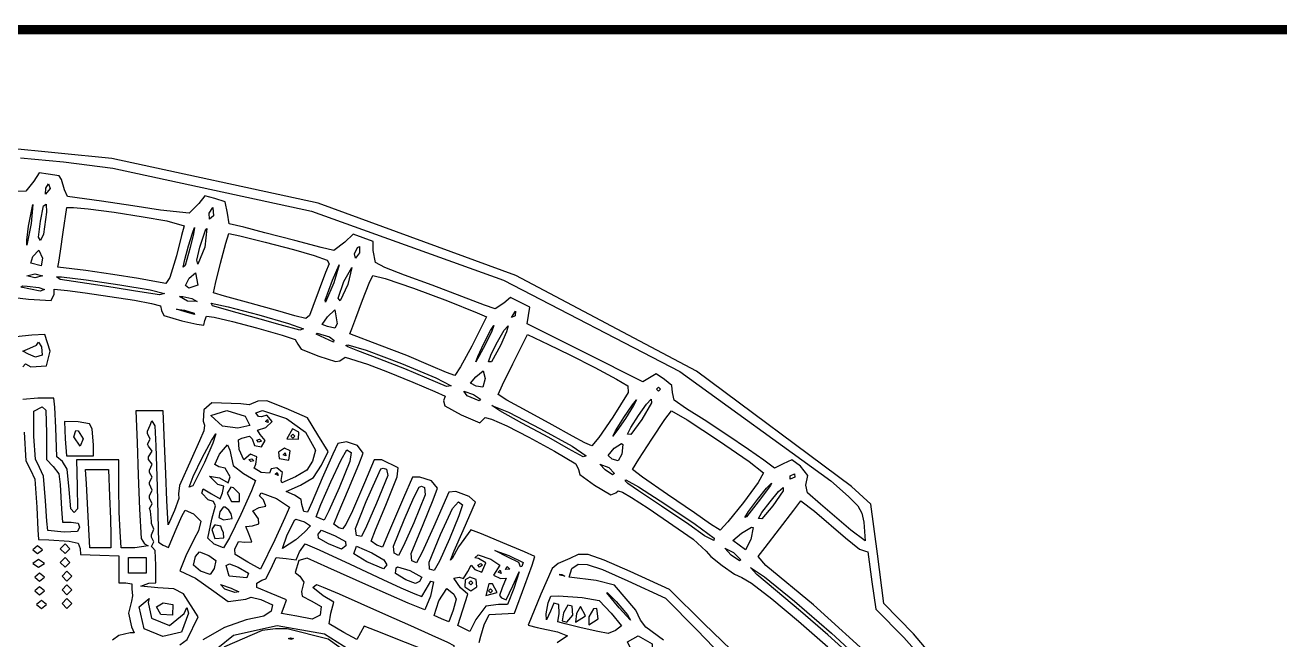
# Model space of a CAD drawing. Extents: x 0 to 7.6, y 0 to 10.9.
# Drawn here: x 1.921 to 2.99, y 6.611 to 7.135 of the extents above; entities that cross this region are included whole.
import ezdxf

# ---------------------------------------------------------------- set-up
doc = ezdxf.new("R2010")
doc.units = 0
doc.layers.get('0').update_dxf_attribs({"linetype": 'CONTINUOUS'})

msp = doc.modelspace()

# ---------------------------------------------------------------- linework, layer by layer
at = {"color": 1, "const_width": 0.007935}
msp.add_lwpolyline([(0.025662, 4.02854), (0.025662, 6.73714), (0.033583, 6.81668), (0.056478, 6.89068), (0.092665, 6.95757), (0.140679, 7.01579), (0.198893, 7.06381), (0.265787, 7.09999), (0.339789, 7.12289), (0.419325, 7.13081), (0.419325, 7.13081), (3.12793, 7.13081), (3.20747, 7.12289), (3.28142, 7.09999), (3.34831, 7.06381), (3.40657, 7.01579), (3.45454, 6.95757), (3.49078, 6.89068), (3.51367, 6.81668), (3.52165, 6.73714), (3.52165, 4.02854)], dxfattribs=at)
at = {"color": 0}
for points in [[(2.7876, 6.48665), (2.67774, 6.61632), (2.65272, 6.64219), (2.64714, 6.68446), (2.6416, 6.72678), (2.62489, 6.74164), (2.49289, 6.84), (2.33892, 6.92156), (2.17046, 6.98296), (1.99485, 7.02106), (1.90338, 7.03022)], [(1.91699, 7.02169), (1.95367, 7.01844), (1.99567, 7.01292), (2.16499, 6.97629), (2.32861, 6.91743), (2.47862, 6.83968), (2.60732, 6.74653), (2.62239, 6.73329), (2.63043, 6.72521), (2.6339, 6.71892), (2.63553, 6.71121), (2.63661, 6.69536), (2.6244, 6.70454), (2.59853, 6.72678), (2.58751, 6.73643), (2.58626, 6.74289), (2.58794, 6.75119), (2.58149, 6.75917), (2.57411, 6.76454), (2.56679, 6.76101), (2.55946, 6.75743), (2.55046, 6.76406), (2.53728, 6.77328), (2.51872, 6.78581), (2.49946, 6.79839), (2.48432, 6.808), (2.47379, 6.81526), (2.4726, 6.82172), (2.47185, 6.82781), (2.46582, 6.83279), (2.45861, 6.83757), (2.44721, 6.83083), (2.398, 6.85558), (2.34879, 6.88037), (2.34983, 6.88737), (2.35086, 6.89442), (2.33447, 6.90267), (2.32883, 6.89789), (2.32135, 6.89296), (2.31222, 6.89606), (2.29297, 6.90349), (2.26768, 6.91331), (2.24403, 6.92188), (2.22749, 6.92822), (2.2194, 6.93246), (2.21733, 6.94287), (2.21733, 6.95057), (2.20042, 6.95665), (2.19336, 6.94976), (2.18392, 6.94287), (2.17312, 6.94531), (2.15067, 6.95117), (2.12522, 6.95796), (2.10732, 6.96251), (2.09483, 6.9656), (2.09332, 6.97467), (2.09142, 6.98426), (2.08251, 6.98697), (2.07406, 6.98926), (2.06885, 6.98269), (2.06076, 6.97461), (2.03635, 6.977), (2.01264, 6.98096), (1.98583, 6.98481), (1.95688, 6.98867), (1.95449, 6.99436), (1.95188, 7.00315), (1.94988, 7.00629), (1.94049, 7.00771), (1.93283, 7.00896), (1.92828, 7.00174), (1.92144, 6.99328), (1.90289, 6.99317)], [(1.90707, 6.90343), (1.92383, 6.90132), (1.94314, 6.90017), (1.94569, 6.90554), (1.94569, 6.90994), (1.95692, 6.90875), (1.972, 6.90679), (1.99311, 6.90369), (2.01406, 6.90033), (2.02869, 6.89774), (2.03608, 6.89556), (2.037, 6.8916), (2.03901, 6.88732), (2.05436, 6.88281), (2.06722, 6.87989), (2.07314, 6.87924), (2.074, 6.88308), (2.07542, 6.88688), (2.08208, 6.8859), (2.0976, 6.88226), (2.11811, 6.8769), (2.13986, 6.87076), (2.15093, 6.86692), (2.15321, 6.86296), (2.15619, 6.85861), (2.17111, 6.85265), (2.18539, 6.84808), (2.18901, 6.84879), (2.19362, 6.85183), (2.21251, 6.84608), (2.22954, 6.83946), (2.25119, 6.83068), (2.27001, 6.82275), (2.27875, 6.81868), (2.27746, 6.81472), (2.27843, 6.81054), (2.29253, 6.80279), (2.30821, 6.79606), (2.31293, 6.8004), (2.31819, 6.79921), (2.33132, 6.79329), (2.35004, 6.78381), (2.37196, 6.77181), (2.39014, 6.7609), (2.39231, 6.75618), (2.39344, 6.75185), (2.40603, 6.74294), (2.41982, 6.73469), (2.42426, 6.73628), (2.42626, 6.7379), (2.42996, 6.73697), (2.43761, 6.73247), (2.45176, 6.72319), (2.49018, 6.69683), (2.50108, 6.68668), (2.50504, 6.68207), (2.51486, 6.67432), (2.52539, 6.6671), (2.53168, 6.66422), (2.53976, 6.65944), (2.55707, 6.646), (2.57997, 6.6269), (2.60482, 6.60503)], [(1.919, 6.84375), (1.92128, 6.84625), (1.92567, 6.84375), (1.93901, 6.84457), (1.94233, 6.85704), (1.93756, 6.87115), (1.92654, 6.87061), (1.91288, 6.86914)], [(2.30778, 6.60878), (2.30914, 6.61426), (2.3119, 6.62375), (2.31629, 6.63276), (2.32704, 6.63325), (2.33783, 6.63374), (2.34674, 6.65776), (2.35292, 6.67481), (2.35525, 6.68207), (2.34625, 6.68604), (2.32801, 6.69374), (2.30979, 6.70128), (2.30067, 6.70486), (2.29015, 6.69038), (2.28467, 6.6805), (2.28342, 6.67904), (2.28646, 6.68679), (2.29417, 6.70437), (2.30464, 6.72835), (2.29921, 6.73318), (2.28782, 6.73757), (2.2819, 6.73703), (2.26893, 6.70708), (2.25928, 6.68582), (2.2545, 6.67665), (2.25028, 6.67828), (2.24989, 6.68468), (2.25993, 6.70931), (2.26867, 6.73042), (2.27235, 6.7404), (2.26725, 6.74653), (2.25726, 6.74957), (2.25103, 6.74957), (2.24337, 6.7321), (2.23649, 6.71619), (2.23058, 6.70231), (2.22538, 6.68994), (2.22054, 6.69179), (2.21565, 6.69521), (2.21935, 6.70492), (2.22825, 6.72592), (2.23801, 6.75), (2.23872, 6.75765), (2.22493, 6.76454), (2.21821, 6.76449), (2.20996, 6.74496), (2.19982, 6.72103), (2.19428, 6.70925), (2.19119, 6.70572), (2.18826, 6.70649), (2.18403, 6.70958), (2.18767, 6.71881), (2.1965, 6.73942), (2.20529, 6.76036), (2.20899, 6.77024), (2.20421, 6.77669), (2.19482, 6.77989), (2.18744, 6.77849), (2.183, 6.76915), (2.1741, 6.74869), (2.16536, 6.72857), (2.16157, 6.71994), (2.15831, 6.72054), (2.15653, 6.72635), (2.15619, 6.73079), (2.15039, 6.73426), (2.14318, 6.73747), (2.15539, 6.743), (2.16672, 6.74935), (2.17339, 6.75999), (2.17914, 6.77149), (2.17036, 6.78581), (2.16151, 6.80013), (2.14322, 6.80817), (2.12685, 6.81472), (2.11903, 6.81435), (2.11176, 6.81119), (2.10471, 6.81222), (2.08003, 6.81293), (2.07303, 6.80701), (2.07264, 6.79747), (2.07378, 6.794), (2.07308, 6.78928), (2.0695, 6.78049), (2.06228, 6.76465), (2.05251, 6.74257), (2.05149, 6.7354), (2.05197, 6.73156), (2.04812, 6.7214), (2.04269, 6.7091), (2.04172, 6.72971), (2.04069, 6.75256), (2.03971, 6.77832), (2.03863, 6.80621), (2.01519, 6.80621), (2.01628, 6.77914), (2.01731, 6.75131), (2.01839, 6.72244), (2.01975, 6.69743), (2.02257, 6.69287), (2.02567, 6.69119), (2.01426, 6.68956), (2.00282, 6.68956), (2.00174, 6.70329), (2.00097, 6.72), (2.00071, 6.74078), (2.00065, 6.76454), (1.96457, 6.76454), (1.96533, 6.74208), (1.9655, 6.72276), (1.96278, 6.71957), (1.95979, 6.7226), (1.95844, 6.73915), (1.95682, 6.75662), (1.95258, 6.76292), (1.94775, 6.76704), (1.94706, 6.79161), (1.94618, 6.80925), (1.94536, 6.81711), (1.93164, 6.81689), (1.91894, 6.81575)], [(2.05263, 6.60678), (2.05903, 6.61149), (2.06831, 6.63058), (2.05587, 6.65033), (2.04753, 6.65468), (2.03381, 6.65528), (2.01953, 6.65696), (2.02621, 6.65929), (2.03233, 6.65978), (2.03233, 6.67469), (2.03179, 6.68707), (2.0294, 6.68972), (2.0286, 6.69069), (2.03065, 6.69456), (2.0286, 6.69862), (2.0286, 6.70053), (2.03065, 6.7054), (2.0286, 6.71029), (2.0286, 6.71224), (2.02778, 6.7206), (2.02692, 6.72288), (2.02903, 6.72694), (2.02692, 6.73193), (2.02692, 6.73389), (2.02903, 6.73872), (2.02692, 6.7436), (2.02692, 6.74556), (2.02903, 6.74957), (2.02692, 6.75358), (2.02692, 6.75553), (2.02903, 6.76069), (2.0261, 6.76465), (2.0261, 6.76693), (2.02903, 6.77175), (2.0261, 6.7761), (2.02528, 6.77789), (2.02735, 6.78196), (2.02528, 6.78694), (2.02528, 6.7889), (2.02735, 6.79389), (2.02892, 6.79779), (2.02892, 6.79779), (2.03131, 6.79335), (2.03222, 6.77626), (2.03331, 6.74154), (2.03444, 6.69433), (2.03847, 6.69174), (2.04292, 6.68978), (2.04508, 6.69467), (2.04969, 6.7054), (2.05447, 6.71636), (2.05718, 6.72163), (2.06446, 6.71843), (2.07069, 6.71208), (2.06847, 6.70394), (2.06478, 6.69706), (2.05772, 6.68261), (2.05263, 6.66976), (2.06597, 6.66351), (2.08165, 6.65261), (2.09392, 6.64367), (2.10889, 6.64567), (2.11356, 6.64757), (2.12185, 6.6454), (2.13163, 6.64106), (2.13043, 6.63553), (2.12414, 6.63124), (2.10915, 6.62815), (2.09065, 6.62164), (2.07232, 6.611)], [(1.92003, 6.78808), (1.92156, 6.76361), (1.92535, 6.75581), (1.92914, 6.7481), (1.93078, 6.72418), (1.93169, 6.70492), (1.93218, 6.69661), (1.94108, 6.69618), (1.9585, 6.69515), (1.96599, 6.69353), (1.96767, 6.68892), (1.96815, 6.68371), (1.98443, 6.68326), (2.00065, 6.68278), (2.00065, 6.65956), (2.00672, 6.65956), (2.01178, 6.6589), (2.01178, 6.65462), (2.01243, 6.64865), (2.0115, 6.6441), (2.00906, 6.63379), (2.0115, 6.62229), (2.01372, 6.61697), (2.01025, 6.61697), (2.00076, 6.6149), (1.99544, 6.61079)], [(2.64469, 6.59392), (2.59267, 6.64085), (2.55197, 6.67432), (2.54546, 6.68197), (2.55149, 6.68989), (2.56364, 6.70578), (2.57579, 6.72163), (2.58176, 6.72939), (2.58176, 6.72939), (2.59353, 6.72071), (2.61985, 6.69814), (2.63194, 6.68821), (2.63693, 6.68658), (2.63906, 6.68604), (2.63997, 6.67763), (2.64236, 6.66049), (2.64567, 6.63721), (2.66949, 6.61296), (2.74642, 6.52718)], [(2.52262, 6.6026), (2.49924, 6.62489), (2.46983, 6.65403), (2.43647, 6.66928), (2.41422, 6.6791), (2.40061, 6.68371), (2.39204, 6.68392), (2.38499, 6.68039), (2.375, 6.67622), (2.3699, 6.67182), (2.36029, 6.64996), (2.3495, 6.62369), (2.35721, 6.62175), (2.37463, 6.61783), (2.38292, 6.61447), (2.37435, 6.60867)], [(2.4649, 6.61079), (2.44976, 6.62196), (2.44515, 6.62782), (2.44119, 6.63644), (2.42296, 6.65776), (2.40744, 6.66168), (2.38444, 6.6645), (2.38672, 6.67182), (2.39214, 6.67546), (2.39985, 6.6754), (2.41292, 6.67096), (2.4344, 6.66146), (2.46664, 6.64669), (2.49322, 6.61957), (2.50781, 6.60454)]]:
    msp.add_lwpolyline(points, dxfattribs=at)
for points in [[(1.94086, 6.99957), (1.94233, 6.9955), (1.93836, 6.99089), (1.93847, 6.99599), (1.94086, 6.99957)], [(1.93875, 6.98221), (1.93913, 6.97553), (1.93642, 6.95665), (1.93403, 6.95139), (1.93235, 6.95415), (1.93403, 6.96789), (1.93653, 6.9809), (1.93875, 6.98221)], [(1.92746, 6.98193), (1.926, 6.96582), (1.92242, 6.94743), (1.92231, 6.95161), (1.92383, 6.96354), (1.92746, 6.98193)], [(1.95637, 6.97954), (1.96212, 6.97954), (1.97461, 6.97835), (1.99685, 6.97532), (2.02149, 6.97157), (2.0415, 6.9681), (2.05632, 6.96365), (2.05425, 6.95557), (2.04975, 6.93832), (2.04422, 6.91965), (2.04081, 6.91476), (2.03282, 6.91607), (2.01736, 6.91883), (1.99556, 6.92242), (1.9726, 6.92562), (1.94874, 6.92865), (1.94954, 6.93283), (1.95096, 6.94211), (1.95335, 6.95833), (1.95637, 6.97954)], [(2.08083, 6.97954), (2.08132, 6.97222), (2.07807, 6.96957), (2.07758, 6.97456), (2.08083, 6.97954)], [(2.06521, 6.96224), (2.0644, 6.95697), (2.06158, 6.94521), (2.05713, 6.93012), (2.05567, 6.92854), (2.05701, 6.93511), (2.06017, 6.94672), (2.06342, 6.95763), (2.06521, 6.96224)], [(2.07563, 6.96153), (2.07394, 6.94547), (2.06803, 6.93121), (2.06722, 6.9344), (2.06982, 6.94558), (2.07471, 6.96083), (2.07563, 6.96153)], [(2.09446, 6.95719), (2.10389, 6.95518), (2.12528, 6.94982), (2.14942, 6.94353), (2.16704, 6.93858), (2.17811, 6.93463), (2.17985, 6.93153), (2.17686, 6.92393), (2.1715, 6.90956), (2.16601, 6.89518), (2.16314, 6.88747), (2.1601, 6.88488), (2.15067, 6.88721), (2.13633, 6.89133), (2.11253, 6.89789), (2.09065, 6.90397), (2.08128, 6.90674), (2.08296, 6.91476), (2.08735, 6.93192), (2.09196, 6.94911), (2.09446, 6.95719)], [(1.93251, 6.94293), (1.93565, 6.93619), (1.9344, 6.92979), (1.92567, 6.93192), (1.92751, 6.93767), (1.93251, 6.94293)], [(2.20568, 6.94629), (2.20572, 6.94065), (2.20225, 6.93631), (2.20161, 6.94), (2.20415, 6.94531), (2.20568, 6.94629)], [(2.18847, 6.93067), (2.18381, 6.91521), (2.17686, 6.89871), (2.17643, 6.90039), (2.18272, 6.91753), (2.18847, 6.93067)], [(1.92904, 6.9229), (1.93565, 6.92122), (1.92904, 6.91954), (1.92231, 6.92122), (1.92904, 6.9229)], [(1.95193, 6.92036), (1.97293, 6.91792), (2.00168, 6.91357), (2.0275, 6.90913), (2.03976, 6.90608), (2.03532, 6.90494), (2.01486, 6.9081), (1.99576, 6.91135), (1.97331, 6.91461), (1.95085, 6.91803), (1.94754, 6.92031), (1.95193, 6.92036)], [(2.06597, 6.92383), (2.06793, 6.91331), (2.06028, 6.91069), (2.05751, 6.91282), (2.06065, 6.91911), (2.06597, 6.92383)], [(2.19922, 6.92839), (2.19586, 6.91374), (2.18918, 6.8999), (2.18767, 6.90218), (2.19254, 6.91624), (2.19922, 6.92839)], [(2.21712, 6.9216), (2.22775, 6.919), (2.25185, 6.91075), (2.28082, 6.90001), (2.3061, 6.88975), (2.31407, 6.88628), (2.30154, 6.86128), (2.29199, 6.84364), (2.28689, 6.83637), (2.28, 6.83886), (2.2665, 6.84461), (2.2461, 6.85319), (2.22287, 6.86219), (2.1976, 6.87164), (2.19928, 6.87603), (2.20264, 6.88499), (2.20844, 6.90039), (2.21403, 6.91493), (2.21712, 6.9216)], [(1.91872, 6.91254), (1.92253, 6.91228), (1.93257, 6.91124), (1.93733, 6.90956), (1.9336, 6.90821), (1.91732, 6.91157), (1.91872, 6.91254)], [(2.05533, 6.90369), (2.06293, 6.90175), (2.06733, 6.89936), (2.05935, 6.89953), (2.05251, 6.90364), (2.05533, 6.90369)], [(2.07932, 6.89789), (2.09381, 6.89486), (2.11996, 6.88792), (2.1454, 6.88049), (2.1581, 6.87597), (2.15489, 6.87494), (2.13818, 6.87933), (2.12121, 6.88428), (2.10151, 6.88954), (2.0804, 6.89567), (2.07932, 6.89789)], [(2.04986, 6.89285), (2.05653, 6.89193), (2.06478, 6.88943), (2.06532, 6.88824), (2.05735, 6.89051), (2.04986, 6.89285)], [(2.18468, 6.89236), (2.18664, 6.88021), (2.18468, 6.87668), (2.17865, 6.87815), (2.1741, 6.87978), (2.1785, 6.88639), (2.18468, 6.89236)], [(2.33886, 6.891), (2.33849, 6.88721), (2.33518, 6.88564), (2.33886, 6.891)], [(2.32031, 6.87879), (2.31847, 6.87397), (2.31326, 6.86307), (2.30761, 6.85238), (2.30485, 6.84788), (2.30653, 6.85254), (2.31185, 6.86367), (2.31754, 6.87462), (2.32031, 6.87879)], [(2.33236, 6.87869), (2.33111, 6.87343), (2.32607, 6.86197), (2.31819, 6.84788), (2.31565, 6.84793), (2.31803, 6.85444), (2.3234, 6.86501), (2.3291, 6.87478), (2.33236, 6.87869)], [(1.93229, 6.86458), (1.93485, 6.86063), (1.93539, 6.85357), (1.92969, 6.85189), (1.92383, 6.85454), (1.919, 6.85704), (1.92486, 6.85954), (1.93067, 6.86203), (1.93229, 6.86458)], [(2.1696, 6.87224), (2.18024, 6.86936), (2.18403, 6.86626), (2.1836, 6.86469), (2.169, 6.87147), (2.1696, 6.87224)], [(2.34896, 6.8711), (2.36692, 6.86274), (2.3851, 6.85385), (2.40631, 6.84299), (2.42469, 6.83322), (2.43457, 6.82747), (2.43485, 6.82194), (2.42176, 6.80067), (2.40983, 6.78347), (2.40364, 6.77636), (2.39794, 6.77892), (2.38738, 6.78472), (2.37007, 6.79432), (2.34858, 6.80583), (2.33122, 6.81532), (2.324, 6.81999), (2.32764, 6.82824), (2.33649, 6.84619), (2.34896, 6.8711)], [(2.19586, 6.86242), (2.21153, 6.85786), (2.24164, 6.84651), (2.27083, 6.83442), (2.28401, 6.82758), (2.27994, 6.82704), (2.26318, 6.83393), (2.24451, 6.84185), (2.22319, 6.85026), (2.20449, 6.85736), (2.1959, 6.86079), (2.19413, 6.86197), (2.19586, 6.86242)], [(2.31131, 6.84017), (2.31278, 6.83382), (2.31093, 6.82628), (2.30518, 6.82725), (2.30051, 6.82975), (2.30501, 6.83507), (2.31131, 6.84017)], [(2.29482, 6.82292), (2.30285, 6.81999), (2.30903, 6.81603), (2.30772, 6.81467), (2.29742, 6.81896), (2.29482, 6.82292)], [(2.46067, 6.82622), (2.46235, 6.82454), (2.46067, 6.82292), (2.45899, 6.82454), (2.46067, 6.82622)], [(2.44189, 6.81554), (2.4394, 6.8106), (2.4324, 6.79969), (2.42503, 6.78901), (2.42156, 6.78456), (2.42399, 6.78922), (2.43099, 6.8004), (2.43836, 6.81142), (2.44189, 6.81554)], [(2.45426, 6.81619), (2.45475, 6.81299), (2.44635, 6.79893), (2.43696, 6.78603), (2.43403, 6.78624), (2.4369, 6.79199), (2.44347, 6.80214), (2.45036, 6.8119), (2.45426, 6.81619)], [(1.93528, 6.80951), (1.93853, 6.80669), (1.93901, 6.78711), (1.93901, 6.76465), (1.94482, 6.75885), (1.94971, 6.75244), (1.95068, 6.74338), (1.95176, 6.7225), (1.95281, 6.71121), (1.96007, 6.71121), (1.96614, 6.71061), (1.96733, 6.70703), (1.9656, 6.70344), (1.9541, 6.7029), (1.94015, 6.70415), (1.93929, 6.71213), (1.93826, 6.72954), (1.93664, 6.7506), (1.93321, 6.75792), (1.92974, 6.76503), (1.92817, 6.78435), (1.92817, 6.80588), (1.93528, 6.80951)], [(2.09261, 6.80647), (2.1084, 6.80171), (2.11225, 6.79362), (2.10215, 6.79139), (2.08903, 6.79308), (2.079, 6.80219), (2.09261, 6.80647)], [(2.1231, 6.80653), (2.14356, 6.79958), (2.15972, 6.78797), (2.16835, 6.77257), (2.16585, 6.76324), (2.16081, 6.75564), (2.15132, 6.74983), (2.13949, 6.74479), (2.13894, 6.74696), (2.14031, 6.75364), (2.13525, 6.7576), (2.13064, 6.75672), (2.12924, 6.75315), (2.12213, 6.75379), (2.11615, 6.75732), (2.11751, 6.76085), (2.11833, 6.76714), (2.11285, 6.76926), (2.10732, 6.76454), (2.10314, 6.77333), (2.10265, 6.78153), (2.10558, 6.78288), (2.11219, 6.7845), (2.11447, 6.78228), (2.11626, 6.77653), (2.12235, 6.77539), (2.12549, 6.78087), (2.12115, 6.78614), (2.11892, 6.78965), (2.12603, 6.79204), (2.13151, 6.79704), (2.12696, 6.80257), (2.12235, 6.80111), (2.11985, 6.80122), (2.11735, 6.80458), (2.1231, 6.80653)], [(2.31868, 6.81082), (2.33263, 6.80501), (2.36008, 6.79085), (2.38687, 6.77599), (2.39899, 6.76779), (2.39649, 6.76699), (2.384, 6.77393), (2.36708, 6.78342), (2.34407, 6.79574), (2.32525, 6.80615), (2.31868, 6.81082)], [(2.47151, 6.80621), (2.48503, 6.79844), (2.51161, 6.78103), (2.53782, 6.76303), (2.55012, 6.75347), (2.54542, 6.74511), (2.53293, 6.72797), (2.51969, 6.71149), (2.51324, 6.70458), (2.50483, 6.70975), (2.49126, 6.71929), (2.46815, 6.73497), (2.44706, 6.74957), (2.43853, 6.75635), (2.44385, 6.76514), (2.45492, 6.78217), (2.4661, 6.79878), (2.47151, 6.80621)], [(1.95443, 6.79719), (1.95497, 6.78222), (1.95611, 6.7679), (1.979, 6.7679), (1.979, 6.77686), (1.97803, 6.79081), (1.97558, 6.79525), (1.96604, 6.79676), (1.95443, 6.79719)], [(2.12739, 6.79872), (2.1281, 6.79611), (2.12565, 6.79715), (2.12739, 6.79872)], [(2.14865, 6.7909), (2.14387, 6.78222), (2.15392, 6.78196), (2.15403, 6.78803), (2.14865, 6.7909)], [(1.96414, 6.78933), (1.9661, 6.78928), (1.97038, 6.78244), (1.96772, 6.77621), (1.96235, 6.78413), (1.96414, 6.78933)], [(2.0835, 6.78668), (2.08094, 6.7786), (2.07378, 6.76204), (2.06364, 6.74219), (2.06065, 6.74126), (2.06407, 6.75017), (2.07178, 6.76606), (2.07958, 6.78093), (2.0835, 6.78668)], [(2.12061, 6.78201), (2.12235, 6.78028), (2.11974, 6.77957), (2.11817, 6.78125), (2.12061, 6.78201)], [(2.14899, 6.78624), (2.15067, 6.78456), (2.14899, 6.78288), (2.14735, 6.78456), (2.14899, 6.78624)], [(2.09332, 6.77729), (2.09526, 6.77279), (2.09804, 6.7596), (2.10699, 6.75271), (2.11719, 6.74681), (2.11376, 6.73812), (2.10465, 6.71793), (2.09489, 6.69792), (2.08985, 6.68961), (2.08192, 6.6926), (2.07661, 6.69764), (2.07986, 6.71397), (2.08306, 6.72526), (2.08143, 6.72894), (2.07676, 6.73031), (2.07146, 6.73611), (2.0726, 6.73969), (2.07981, 6.73551), (2.08697, 6.73128), (2.08903, 6.73633), (2.09006, 6.74203), (2.08496, 6.74333), (2.07801, 6.75054), (2.08643, 6.74903), (2.09381, 6.7449), (2.0956, 6.75006), (2.09142, 6.75722), (2.08604, 6.75851), (2.08247, 6.76047), (2.08653, 6.76932), (2.09332, 6.77729)], [(2.14176, 6.77425), (2.13678, 6.77094), (2.13721, 6.76551), (2.14556, 6.76417), (2.14675, 6.77203), (2.14176, 6.77425)], [(2.14236, 6.7704), (2.14312, 6.76779), (2.14068, 6.76882), (2.14236, 6.7704)], [(2.19504, 6.77289), (2.19878, 6.77067), (2.19754, 6.76297), (2.18853, 6.74067), (2.17974, 6.72114), (2.17567, 6.71311), (2.169, 6.71593), (2.17279, 6.72629), (2.18142, 6.74571), (2.19026, 6.76449), (2.19504, 6.77289)], [(2.42914, 6.77832), (2.43024, 6.77756), (2.42947, 6.76915), (2.42632, 6.76351), (2.42111, 6.76492), (2.41769, 6.76812), (2.4229, 6.77431), (2.42914, 6.77832)], [(2.11393, 6.76535), (2.11567, 6.76361), (2.11307, 6.76292), (2.11154, 6.7646), (2.11393, 6.76535)], [(2.41049, 6.76085), (2.41812, 6.75786), (2.42307, 6.75276), (2.4215, 6.75163), (2.41504, 6.75586), (2.41049, 6.76085)], [(1.97222, 6.75624), (1.99181, 6.75624), (1.99289, 6.73346), (1.99365, 6.71431), (1.99403, 6.70014), (1.99403, 6.68956), (1.97601, 6.68956), (1.97499, 6.71083), (1.97308, 6.74414), (1.97222, 6.75624)], [(2.13569, 6.75369), (2.13644, 6.75108), (2.134, 6.75217), (2.13569, 6.75369)], [(2.22597, 6.75726), (2.22874, 6.7564), (2.23003, 6.75114), (2.22038, 6.72749), (2.21175, 6.70801), (2.20747, 6.69911), (2.20335, 6.70008), (2.20236, 6.70589), (2.21158, 6.72885), (2.21989, 6.74804), (2.22407, 6.75678), (2.22597, 6.75726)], [(2.43283, 6.74729), (2.44358, 6.74143), (2.46685, 6.72646), (2.49186, 6.70958), (2.50792, 6.69781), (2.50786, 6.69575), (2.49978, 6.69982), (2.48628, 6.70931), (2.46317, 6.72493), (2.44347, 6.73817), (2.4344, 6.74442), (2.43207, 6.74658), (2.43283, 6.74729)], [(2.5765, 6.75244), (2.57661, 6.74968), (2.57269, 6.74789), (2.57275, 6.75071), (2.5765, 6.75244)], [(2.09625, 6.7411), (2.09315, 6.73594), (2.09679, 6.72894), (2.1034, 6.72889), (2.10346, 6.7354), (2.09847, 6.74056), (2.09625, 6.7411)], [(2.12207, 6.73622), (2.13499, 6.73144), (2.14606, 6.72418), (2.14214, 6.71496), (2.13357, 6.6964), (2.12153, 6.67128), (2.11068, 6.67725), (2.09972, 6.68381), (2.09961, 6.68826), (2.10265, 6.69493), (2.10801, 6.69433), (2.1141, 6.69467), (2.11149, 6.7015), (2.10894, 6.70779), (2.11464, 6.70828), (2.11996, 6.70996), (2.11963, 6.71408), (2.11481, 6.72114), (2.12022, 6.72374), (2.12592, 6.72488), (2.12403, 6.73036), (2.12071, 6.73372), (2.12207, 6.73622)], [(2.25868, 6.74197), (2.26118, 6.74083), (2.26172, 6.73469), (2.25206, 6.71083), (2.24328, 6.69114), (2.23904, 6.68289), (2.23525, 6.685), (2.23469, 6.69097), (2.24382, 6.71338), (2.25222, 6.73242), (2.25672, 6.74126), (2.25868, 6.74197)], [(2.55681, 6.74457), (2.5561, 6.74246), (2.54563, 6.72874), (2.53564, 6.71599), (2.53401, 6.71522), (2.53737, 6.72054), (2.54492, 6.73058), (2.55268, 6.74024), (2.55681, 6.74457)], [(2.56674, 6.74094), (2.56694, 6.7379), (2.55794, 6.72532), (2.54856, 6.71414), (2.54568, 6.71436), (2.54872, 6.71961), (2.55561, 6.72879), (2.56278, 6.73736), (2.56674, 6.74094)], [(2.29004, 6.72874), (2.29363, 6.72624), (2.29047, 6.71664), (2.28244, 6.6971), (2.27382, 6.67817), (2.26947, 6.67003), (2.2654, 6.67128), (2.26514, 6.67731), (2.27479, 6.70079), (2.28504, 6.72293), (2.29004, 6.72874)], [(2.08957, 6.72424), (2.08664, 6.72026), (2.08599, 6.71544), (2.08985, 6.71322), (2.09722, 6.71442), (2.09646, 6.71853), (2.0944, 6.72157), (2.09131, 6.72418), (2.08957, 6.72424)], [(2.08236, 6.70893), (2.07992, 6.70508), (2.08242, 6.69749), (2.09028, 6.69792), (2.08996, 6.70225), (2.08843, 6.70551), (2.08767, 6.7079), (2.0835, 6.70882), (2.08236, 6.70893)], [(2.15164, 6.71376), (2.15901, 6.71175), (2.16401, 6.70811), (2.15886, 6.70296), (2.15153, 6.69629), (2.14031, 6.68886), (2.14415, 6.70053), (2.15061, 6.71343), (2.15164, 6.71376)], [(2.17329, 6.70454), (2.18494, 6.6996), (2.19379, 6.69493), (2.19401, 6.69129), (2.19049, 6.68826), (2.17936, 6.69287), (2.17079, 6.6976), (2.17068, 6.70117), (2.17329, 6.70454)], [(2.53971, 6.70703), (2.54124, 6.70676), (2.53922, 6.69661), (2.53472, 6.68782), (2.52387, 6.69586), (2.53136, 6.70204), (2.53971, 6.70703)], [(1.93153, 6.69119), (1.92736, 6.68788), (1.93153, 6.68457), (1.93565, 6.68788), (1.93153, 6.69119)], [(1.95486, 6.69287), (1.95068, 6.68869), (1.95486, 6.68457), (1.95899, 6.68869), (1.95486, 6.69287)], [(2.06939, 6.68599), (2.07742, 6.68283), (2.0835, 6.67876), (2.08203, 6.67176), (2.0784, 6.66667), (2.07026, 6.66971), (2.0644, 6.67464), (2.06592, 6.68197), (2.06939, 6.68599)], [(2.15944, 6.69293), (2.17139, 6.68782), (2.19792, 6.67557), (2.22581, 6.66254), (2.2411, 6.65554), (2.25304, 6.65039), (2.25879, 6.64794), (2.26247, 6.65419), (2.26671, 6.66097), (2.26887, 6.66049), (2.26639, 6.64833), (2.26156, 6.63656), (2.24718, 6.64236), (2.21371, 6.65711), (2.17876, 6.67275), (2.16108, 6.68061), (2.15397, 6.67871), (2.1511, 6.66851), (2.15483, 6.66525), (2.15831, 6.66015), (2.15636, 6.65229), (2.15707, 6.64839), (2.16471, 6.64447), (2.17318, 6.63949), (2.17236, 6.63217), (2.16542, 6.62869), (2.15235, 6.63124), (2.13938, 6.63363), (2.1415, 6.63954), (2.14372, 6.64529), (2.13064, 6.6505), (2.11822, 6.6556), (2.11817, 6.6595), (2.12256, 6.662), (2.12603, 6.66308), (2.13032, 6.67117), (2.13482, 6.68137), (2.14328, 6.68033), (2.15169, 6.67925), (2.15479, 6.68608), (2.15944, 6.69293)], [(2.20324, 6.69086), (2.21631, 6.68511), (2.22646, 6.67936), (2.229, 6.67503), (2.22618, 6.67171), (2.21197, 6.67757), (2.20085, 6.68425), (2.20324, 6.69086)], [(2.30701, 6.68349), (2.3176, 6.67969), (2.32547, 6.67469), (2.31988, 6.66613), (2.32585, 6.66331), (2.33068, 6.66357), (2.32736, 6.65549), (2.32497, 6.64876), (2.32693, 6.64675), (2.33089, 6.64518), (2.33649, 6.65717), (2.34174, 6.66906), (2.33724, 6.65483), (2.33203, 6.64122), (2.32428, 6.64111), (2.31336, 6.63975), (2.30501, 6.62842), (2.29986, 6.61828), (2.28944, 6.62326), (2.29378, 6.63661), (2.29818, 6.64996), (2.29172, 6.65549), (2.28629, 6.66374), (2.29081, 6.6645), (2.29454, 6.66336), (2.29807, 6.66922), (2.30083, 6.67469), (2.30399, 6.6709), (2.31017, 6.66889), (2.31332, 6.67681), (2.30707, 6.68033), (2.30404, 6.68099), (2.30701, 6.68349)], [(2.32124, 6.68733), (2.33296, 6.683), (2.34538, 6.67708), (2.34403, 6.67344), (2.34304, 6.67339), (2.34147, 6.67686), (2.33231, 6.68158), (2.32124, 6.68733)], [(2.51704, 6.68918), (2.52462, 6.68539), (2.53065, 6.67936), (2.52951, 6.67833), (2.5224, 6.68321), (2.51704, 6.68918)], [(1.93235, 6.67958), (1.92736, 6.67622), (1.93235, 6.6729), (1.93733, 6.67622), (1.93235, 6.67958)], [(1.95486, 6.68121), (1.95068, 6.67708), (1.95486, 6.6729), (1.95899, 6.67708), (1.95486, 6.68121)], [(2.009, 6.68121), (2.02399, 6.68121), (2.02399, 6.66792), (2.009, 6.66792), (2.009, 6.68121)], [(2.09506, 6.67572), (2.10232, 6.6729), (2.11111, 6.66792), (2.10975, 6.66385), (2.09478, 6.66531), (2.09224, 6.67447), (2.09506, 6.67572)], [(2.23817, 6.67329), (2.24869, 6.67014), (2.259, 6.66461), (2.25694, 6.66075), (2.25364, 6.65913), (2.24522, 6.66233), (2.2366, 6.66749), (2.23703, 6.67247), (2.23817, 6.67329)], [(2.30908, 6.67622), (2.31065, 6.67458), (2.30806, 6.6729), (2.30653, 6.67458), (2.30908, 6.67622)], [(2.33171, 6.67344), (2.33399, 6.67117), (2.33018, 6.67111), (2.33171, 6.67344)], [(2.53896, 6.67264), (2.55094, 6.66482), (2.57656, 6.64399), (2.60796, 6.61681), (2.63738, 6.58979), (2.65013, 6.57682), (2.65397, 6.57129), (2.64144, 6.58138), (2.62592, 6.59631), (2.60476, 6.61544), (2.5816, 6.63564), (2.56022, 6.65349), (2.54443, 6.66678), (2.53896, 6.67264)], [(1.93317, 6.66786), (1.92904, 6.66456), (1.93317, 6.66118), (1.93733, 6.66456), (1.93317, 6.66786)], [(1.95649, 6.66954), (1.95236, 6.66536), (1.95649, 6.66118), (1.96067, 6.66536), (1.95649, 6.66954)], [(2.29975, 6.6645), (2.29579, 6.66217), (2.29563, 6.65636), (2.30067, 6.65289), (2.30572, 6.65636), (2.30528, 6.66249), (2.29975, 6.6645)], [(2.32568, 6.67036), (2.32644, 6.66775), (2.324, 6.66883), (2.32568, 6.67036)], [(2.37651, 6.6671), (2.3781, 6.66683), (2.38064, 6.66521), (2.37651, 6.66618), (2.37651, 6.6671)], [(1.93317, 6.65619), (1.92904, 6.65289), (1.93317, 6.64953), (1.93733, 6.65289), (1.93317, 6.65619)], [(1.95649, 6.65788), (1.95236, 6.65369), (1.95649, 6.64953), (1.96067, 6.65369), (1.95649, 6.65788)], [(2.08735, 6.65831), (2.09651, 6.65522), (2.10292, 6.65196), (2.09961, 6.65132), (2.09093, 6.65414), (2.08735, 6.65831)], [(2.16906, 6.65831), (2.17486, 6.65603), (2.18836, 6.65022), (2.20697, 6.64214), (2.22808, 6.63281), (2.24914, 6.62343), (2.26753, 6.61513), (2.28071, 6.6091), (2.28614, 6.60639), (2.28554, 6.59988), (2.28174, 6.59472), (2.27013, 6.59896), (2.24485, 6.60889), (2.22006, 6.61882), (2.20979, 6.62289), (2.20671, 6.61719), (2.20361, 6.61149), (2.19254, 6.61746), (2.18007, 6.62468), (2.18132, 6.6339), (2.18403, 6.64307), (2.17469, 6.64854), (2.16601, 6.65576), (2.16906, 6.65831)], [(2.28028, 6.65483), (2.28608, 6.65001), (2.28803, 6.64578), (2.28549, 6.6365), (2.28179, 6.62636), (2.27567, 6.62901), (2.26938, 6.63194), (2.27333, 6.64426), (2.28028, 6.65483)], [(2.30067, 6.66124), (2.30236, 6.65956), (2.30067, 6.65788), (2.29899, 6.65956), (2.30067, 6.66124)], [(2.31922, 6.6589), (2.31586, 6.65881), (2.31347, 6.64899), (2.32324, 6.65142), (2.31922, 6.6589)], [(2.31733, 6.65457), (2.31901, 6.65289), (2.31733, 6.65121), (2.31565, 6.65289), (2.31733, 6.65457)], [(2.41678, 6.65153), (2.42447, 6.64382), (2.43414, 6.63249), (2.43685, 6.62788), (2.42692, 6.63846), (2.41667, 6.65121), (2.41678, 6.65153)], [(1.93485, 6.64453), (1.93067, 6.64117), (1.93485, 6.63786), (1.93901, 6.64117), (1.93485, 6.64453)], [(1.95649, 6.64621), (1.95236, 6.64204), (1.95649, 6.63786), (1.96067, 6.64204), (1.95649, 6.64621)], [(2.02669, 6.64621), (2.02572, 6.64301), (2.0286, 6.62956), (2.044, 6.62337), (2.05647, 6.63346), (2.05871, 6.63872), (2.05994, 6.6339), (2.05399, 6.61762), (2.03819, 6.61393), (2.02229, 6.62044), (2.01801, 6.63926), (2.02669, 6.64621)], [(2.03863, 6.64253), (2.0466, 6.64111), (2.04639, 6.63222), (2.03651, 6.63271), (2.03267, 6.63932), (2.03863, 6.64253)], [(2.37532, 6.64865), (2.39567, 6.64719), (2.41004, 6.64475), (2.42036, 6.63396), (2.42899, 6.62304), (2.42383, 6.61914), (2.41764, 6.61638), (2.40901, 6.61817), (2.39469, 6.62147), (2.38112, 6.62472), (2.37489, 6.62646), (2.37603, 6.63351), (2.37554, 6.64133), (2.37136, 6.64225), (2.36865, 6.63542), (2.36518, 6.62804), (2.36481, 6.63331), (2.36654, 6.64268), (2.36871, 6.64828), (2.37532, 6.64865)], [(2.38331, 6.64068), (2.37972, 6.63422), (2.37858, 6.62717), (2.38249, 6.62619), (2.38753, 6.63222), (2.3871, 6.63975), (2.38331, 6.64068)], [(2.39399, 6.63954), (2.39063, 6.63368), (2.38986, 6.62619), (2.39828, 6.63151), (2.39399, 6.63954)], [(2.40799, 6.63769), (2.40528, 6.63747), (2.4011, 6.63064), (2.40126, 6.62392), (2.40907, 6.6289), (2.40799, 6.63769)], [(2.13569, 6.62343), (2.176, 6.6161), (2.20844, 6.59586), (2.22939, 6.56625), (2.23514, 6.5306), (2.21843, 6.49224), (2.18061, 6.46897), (2.12836, 6.46918), (2.08311, 6.49647), (2.07031, 6.51183), (2.06304, 6.52636), (2.05897, 6.56256), (2.07178, 6.59353), (2.09836, 6.61518), (2.13569, 6.62343)], [(2.14426, 6.6205), (2.13417, 6.62044), (2.12289, 6.61892), (2.09071, 6.60503), (2.06976, 6.5804), (2.06401, 6.55512), (2.06722, 6.52881), (2.09136, 6.49328), (2.13064, 6.47217), (2.15354, 6.46978), (2.17643, 6.47206), (2.21024, 6.49067), (2.22797, 6.52067), (2.22792, 6.55604), (2.20844, 6.5906), (2.17904, 6.61171), (2.14426, 6.6205)], [(2.14735, 6.61268), (2.14942, 6.61231), (2.14735, 6.61149), (2.14524, 6.61231), (2.14735, 6.61268)], [(2.44325, 6.61458), (2.45514, 6.60781), (2.45535, 6.59657), (2.43913, 6.59885), (2.43414, 6.60943), (2.44325, 6.61458)]]:
    msp.add_lwpolyline(points, close=True, dxfattribs=at)

doc.saveas('drawing.dxf')
